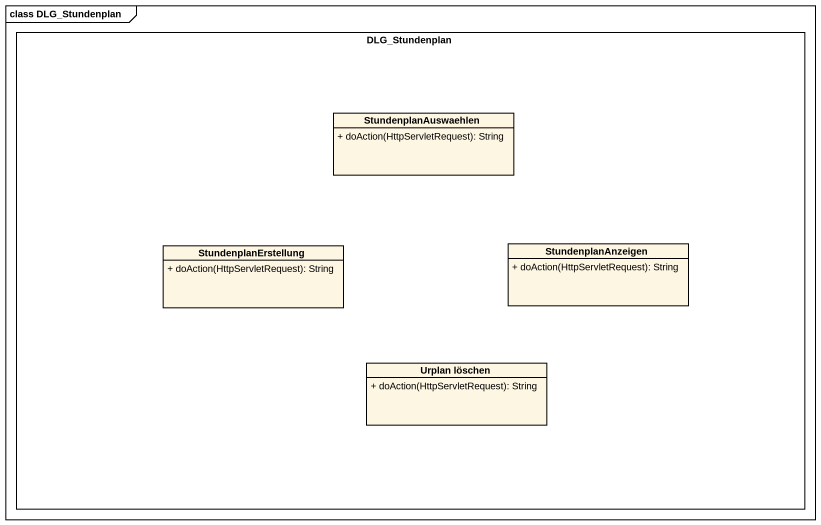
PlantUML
@startuml
mainframe class DLG_Stundenplan
hide circle
hide empty members
skinparam classAttributeIconSize 0
rectangle DLG_Stundenplan {
  class StundenplanAuswaehlen {
    + doAction(HttpServletRequest): String
  }
  class StundenplanErstellung {
    + doAction(HttpServletRequest): String
  }
  class StundenplanAnzeigen {
    + doAction(HttpServletRequest): String
  }
  class "Urplan löschen" as Urplan_löschen {
    + doAction(HttpServletRequest): String
  }
}
@enduml
